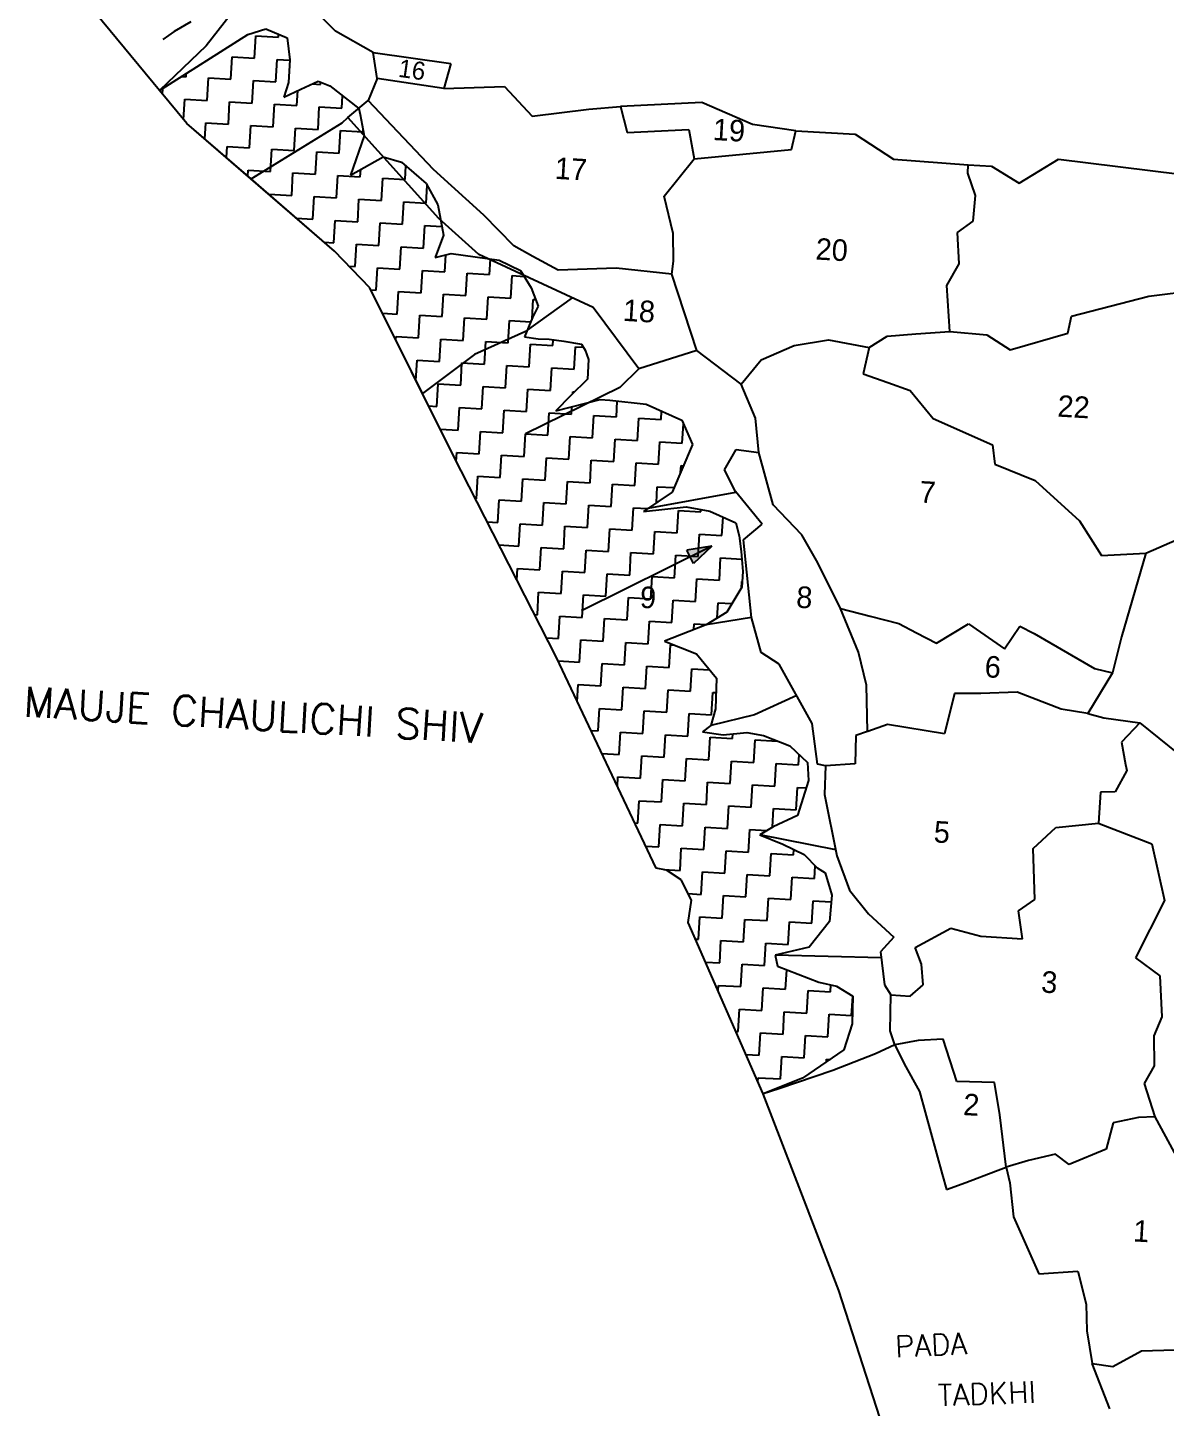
# Model space of a CAD drawing. Header units: metres. Extents: x 268242 to 270106, y 2134353 to 2135981.
# Drawn here: x 268423 to 268905, y 2134906 to 2135491 of the extents above; entities that cross this region are included whole.
import ezdxf

# ---------------------------------------------------------------- set-up
doc = ezdxf.new("R2010")
doc.units = ezdxf.units.M
for name, color, linetype in [('LINE_WATER', 4, 'Continuous'), ('OFF', 1, 'Continuous'), ('POLY_HATCH', 12, 'Continuous'), ('POLY_PARCEL', 6, 'Continuous'), ('TEXT_MAPIN', 7, 'Continuous'), ('TEXT_MAPOUT', 7, 'Continuous'), ('TEXT_PARCEL', 7, 'Continuous'), ('V_BOUND_LINE', 7, 'Continuous')]:
    doc.layers.add(name, color=color, linetype=linetype)
doc.styles.get("Standard").update_dxf_attribs({"font": 'simplex.shx'})
doc.styles.add('TEXT_MAP', font='')
doc.styles.get('TEXT_MAP').set_extended_font_data('Kruti Dev 050')

msp = doc.modelspace()

# ---------------------------------------------------------------- hatches: boundary and pattern name
h = msp.add_hatch(color=256)
h.paths.add_polyline_path([(268703.53, 2135267.08), (268704.92, 2135264.28), (268712.69, 2135271.63)])
h.paths.add_polyline_path([(268712.69, 2135271.63), (268702.14, 2135269.88), (268703.53, 2135267.08)])

# ---------------------------------------------------------------- linework, layer by layer
for points in [[(268712.69, 2135271.63), (268657.48, 2135244.24)], [(268712.69, 2135271.63), (268702.14, 2135269.88)], [(268704.92, 2135264.28), (268702.14, 2135269.88)], [(268712.69, 2135271.63), (268704.92, 2135264.28)]]:
    msp.add_lwpolyline(points)
at = {"layer": 'LINE_WATER'}
for p, q in [((268491.74, 2135493.95), (268484.72, 2135489.79)), ((268508.4, 2135496.66), (268498.22, 2135483.75)), ((268484.72, 2135489.79), (268479.95, 2135486.39)), ((268498.22, 2135483.75), (268478.55, 2135464.79)), ((268653.57, 2135376.88), (268633.49, 2135362.45)), ((268633.49, 2135362.45), (268612.11, 2135352.83)), ((268612.11, 2135352.83), (268590.01, 2135336.3)), ((268681.8, 2135346.75), (268673.77, 2135338.85)), ((268673.77, 2135338.85), (268633.66, 2135319.16)), ((268722.84, 2135294.37), (268685.55, 2135287.52)), ((268722.94, 2135294.39), (268722.84, 2135294.37)), ((268729.61, 2135241.32), (268710.35, 2135238.27)), ((268748.75, 2135208.29), (268730.85, 2135200.06)), ((268730.85, 2135200.06), (268712.28, 2135195.61)), ((268765.29, 2135142.87), (268733.07, 2135149.14)), ((268784.63, 2135097.01), (268739.56, 2135098.25))]:
    msp.add_line(p, q, dxfattribs=at)
at = {"layer": 'OFF'}
msp.add_line((268596.91, 2135410.56), (268558.41, 2135453.27), dxfattribs=at)
at = {"layer": 'POLY_HATCH'}
for p, q in [((268478.55, 2135464.79), (268515.93, 2135488.47)), ((268515.93, 2135488.47), (268523.63, 2135490.96)), ((268523.63, 2135490.96), (268523.63, 2135490.96)), ((268523.63, 2135490.96), (268532.63, 2135487.09)), ((268532.63, 2135487.09), (268532.63, 2135487.09)), ((268532.63, 2135487.09), (268533.77, 2135477.8)), ((268533.77, 2135477.8), (268533.21, 2135468.19)), ((268533.21, 2135468.19), (268531.18, 2135462.02)), ((268538.5, 2135465.37), (268545.83, 2135468.72)), ((268545.83, 2135468.72), (268550.75, 2135466.75)), ((268490.11, 2135450.83), (268478.55, 2135464.79)), ((268531.18, 2135462.02), (268538.5, 2135465.37)), ((268550.75, 2135466.75), (268562.99, 2135457.16)), ((268562.99, 2135457.16), (268563.61, 2135454.57)), ((268552.66, 2135396.68), (268490.11, 2135450.83)), ((268563.61, 2135454.57), (268565.29, 2135445.63)), ((268565.29, 2135445.63), (268559.46, 2135428.94)), ((268559.46, 2135428.94), (268573.41, 2135436.63)), ((268573.41, 2135436.63), (268581.18, 2135434.39)), ((268581.18, 2135434.39), (268591.56, 2135425.4)), ((268591.56, 2135425.4), (268596.49, 2135416.31)), ((268596.49, 2135416.31), (268598.89, 2135403.39)), ((268598.89, 2135403.39), (268595.4, 2135393.95)), ((268567.7, 2135381.17), (268552.66, 2135396.68)), ((268595.4, 2135393.95), (268602.22, 2135395.65)), ((268602.22, 2135395.65), (268622.61, 2135392.79)), ((268622.61, 2135392.79), (268631.59, 2135388.5)), ((268631.59, 2135388.5), (268636.19, 2135381.11)), ((268603.02, 2135310.11), (268567.7, 2135381.17)), ((268636.19, 2135381.11), (268639.1, 2135373.39)), ((268636.72, 2135368.5), (268633.31, 2135360.32)), ((268639.1, 2135373.39), (268636.72, 2135368.5)), ((268633.31, 2135360.32), (268639.14, 2135359.56)), ((268639.14, 2135359.56), (268643.74, 2135359.29)), ((268643.74, 2135359.29), (268649.99, 2135358.51)), ((268649.99, 2135358.51), (268657.46, 2135357.24)), ((268657.46, 2135357.24), (268658.99, 2135354.63)), ((268658.99, 2135354.63), (268660.45, 2135350.78)), ((268660.45, 2135350.78), (268659.96, 2135342.42)), ((268659.96, 2135342.42), (268652.83, 2135335.29)), ((268652.83, 2135335.29), (268646.59, 2135328.95)), ((268646.59, 2135328.95), (268665.33, 2135333.73)), ((268665.33, 2135333.73), (268669.51, 2135333.48)), ((268669.51, 2135333.48), (268684.93, 2135331.75)), ((268684.93, 2135331.75), (268700.07, 2135325)), ((268700.07, 2135325), (268704.5, 2135314.69)), ((268646.84, 2135224.4), (268603.02, 2135310.11)), ((268704.5, 2135314.69), (268695.98, 2135294.43)), ((268695.98, 2135294.43), (268683.77, 2135286.34)), ((268683.77, 2135286.34), (268701.92, 2135288.22)), ((268701.92, 2135288.22), (268711.88, 2135286.38)), ((268711.88, 2135286.38), (268722.93, 2135281.55)), ((268722.93, 2135281.55), (268724.28, 2135276.02)), ((268724.28, 2135276.02), (268725.15, 2135269.27)), ((268725.15, 2135269.27), (268725.92, 2135260.84)), ((268725.92, 2135260.84), (268725.53, 2135254.15)), ((268725.53, 2135254.15), (268719.05, 2135243.63)), ((268719.05, 2135243.63), (268710.35, 2135238.27)), ((268710.35, 2135238.27), (268692.74, 2135231.33)), ((268692.74, 2135231.33), (268706.27, 2135225.93)), ((268689.07, 2135135.08), (268646.84, 2135224.4)), ((268706.27, 2135225.93), (268714.69, 2135215.59)), ((268714.69, 2135215.59), (268714.36, 2135202.62)), ((268714.36, 2135202.62), (268712.28, 2135195.61)), ((268712.28, 2135195.61), (268708.76, 2135192.88)), ((268708.76, 2135192.88), (268717.49, 2135191.54)), ((268717.49, 2135191.54), (268727.63, 2135192.63)), ((268727.63, 2135192.63), (268734.69, 2135191.38)), ((268734.69, 2135191.38), (268745.76, 2135186.96)), ((268745.76, 2135186.96), (268753.31, 2135179.82)), ((268753.31, 2135179.82), (268753.71, 2135172.25)), ((268753.71, 2135172.25), (268749.08, 2135157.43)), ((268738.73, 2135152.58), (268733.07, 2135149.14)), ((268749.08, 2135157.43), (268738.73, 2135152.58)), ((268733.07, 2135149.14), (268742.91, 2135145.21)), ((268742.91, 2135145.21), (268751.9, 2135140.92)), ((268751.9, 2135140.92), (268757.43, 2135135.15)), ((268693.5, 2135134.24), (268689.07, 2135135.08)), ((268757.43, 2135135.15), (268760.88, 2135133.06)), ((268699.69, 2135130.08), (268693.5, 2135134.24)), ((268704.06, 2135121.56), (268699.69, 2135130.08)), ((268760.88, 2135133.06), (268763.69, 2135123.68)), ((268763.69, 2135123.68), (268762.62, 2135112.42)), ((268702.67, 2135112.04), (268704.06, 2135121.56)), ((268734.58, 2135039.33), (268702.67, 2135112.04)), ((268762.62, 2135112.42), (268754.02, 2135101.6)), ((268754.02, 2135101.6), (268739.56, 2135098.25)), ((268739.56, 2135098.25), (268740.55, 2135093.58)), ((268740.55, 2135093.58), (268758.19, 2135086.69)), ((268758.19, 2135086.69), (268765.64, 2135085)), ((268765.64, 2135085), (268772.53, 2135080.83)), ((268772.53, 2135080.83), (268772.27, 2135069.11)), ((268772.27, 2135069.11), (268768.69, 2135058)), ((268768.69, 2135058), (268751.21, 2135046.02)), ((268751.21, 2135046.02), (268734.58, 2135039.33))]:
    msp.add_line(p, q, dxfattribs=at)
at = {"layer": 'POLY_HATCH', "linetype": 'Continuous'}
for p, q in [((268518.85, 2135478.5), (268519.4, 2135488.01)), ((268519.4, 2135488.01), (268528.91, 2135487.46)), ((268528.91, 2135487.46), (268528.98, 2135488.66)), ((268508.79, 2135469.54), (268509.34, 2135479.05)), ((268509.34, 2135479.05), (268518.85, 2135478.5)), ((268527.81, 2135468.43), (268528.36, 2135477.95)), ((268528.36, 2135477.95), (268533.76, 2135477.63)), ((268487.96, 2135470.75), (268489.77, 2135470.64)), ((268489.77, 2135470.64), (268489.84, 2135471.94)), ((268498.73, 2135460.58), (268499.28, 2135470.09)), ((268499.28, 2135470.09), (268508.79, 2135469.54)), ((268517.75, 2135459.48), (268518.3, 2135468.99)), ((268518.3, 2135468.99), (268527.81, 2135468.43)), ((268546.83, 2135467.33), (268546.89, 2135468.29)), ((268479.8, 2135463.28), (268479.94, 2135465.66)), ((268536.77, 2135458.37), (268537.14, 2135464.74)), ((268543.26, 2135467.54), (268546.83, 2135467.33)), ((268555.79, 2135457.27), (268556.1, 2135462.56)), ((268488.72, 2135452.51), (268489.22, 2135461.13)), ((268489.22, 2135461.13), (268498.73, 2135460.58)), ((268507.69, 2135450.52), (268508.24, 2135460.03)), ((268508.24, 2135460.03), (268517.75, 2135459.48)), ((268526.71, 2135449.41), (268527.26, 2135458.92)), ((268527.26, 2135458.92), (268536.77, 2135458.37)), ((268545.73, 2135448.31), (268546.28, 2135457.82)), ((268546.28, 2135457.82), (268555.79, 2135457.27)), ((268497.78, 2135444.19), (268498.18, 2135451.07)), ((268498.18, 2135451.07), (268507.69, 2135450.52)), ((268516.64, 2135440.46), (268517.2, 2135449.97)), ((268517.2, 2135449.97), (268526.71, 2135449.41)), ((268535.66, 2135439.35), (268536.22, 2135448.86)), ((268536.22, 2135448.86), (268545.73, 2135448.31)), ((268554.69, 2135438.25), (268555.24, 2135447.76)), ((268555.24, 2135447.76), (268564.75, 2135447.21)), ((268564.75, 2135447.21), (268564.81, 2135448.21)), ((268506.86, 2135436.32), (268507.13, 2135441.01)), ((268507.13, 2135441.01), (268516.64, 2135440.46)), ((268525.6, 2135430.39), (268526.15, 2135439.9)), ((268526.15, 2135439.9), (268535.66, 2135439.35)), ((268544.62, 2135429.29), (268545.18, 2135438.8)), ((268545.18, 2135438.8), (268554.69, 2135438.25)), ((268582.66, 2135427.08), (268583, 2135432.81)), ((268515.95, 2135428.46), (268516.09, 2135430.95)), ((268516.09, 2135430.95), (268525.6, 2135430.39)), ((268534.56, 2135420.33), (268535.11, 2135429.84)), ((268535.11, 2135429.84), (268544.62, 2135429.29)), ((268553.58, 2135419.23), (268554.13, 2135428.74)), ((268554.13, 2135428.74), (268563.64, 2135428.19)), ((268563.64, 2135428.19), (268563.83, 2135431.35)), ((268572.6, 2135418.12), (268573.15, 2135427.63)), ((268573.15, 2135427.63), (268582.66, 2135427.08)), ((268591.62, 2135417.02), (268592.06, 2135424.49)), ((268525.03, 2135420.6), (268525.05, 2135420.88)), ((268525.05, 2135420.88), (268534.56, 2135420.33)), ((268543.52, 2135410.27), (268544.07, 2135419.78)), ((268544.07, 2135419.78), (268553.58, 2135419.23)), ((268562.54, 2135409.17), (268563.09, 2135418.68)), ((268563.09, 2135418.68), (268572.6, 2135418.12)), ((268581.56, 2135408.06), (268582.11, 2135417.57)), ((268582.11, 2135417.57), (268591.62, 2135417.02)), ((268536.49, 2135410.68), (268543.52, 2135410.27)), ((268552.48, 2135400.21), (268553.03, 2135409.72)), ((268553.03, 2135409.72), (268562.54, 2135409.17)), ((268571.5, 2135399.1), (268572.05, 2135408.61)), ((268572.05, 2135408.61), (268581.56, 2135408.06)), ((268590.52, 2135398), (268591.07, 2135407.51)), ((268591.07, 2135407.51), (268598.2, 2135407.1)), ((268548.31, 2135400.45), (268552.48, 2135400.21)), ((268561.44, 2135390.14), (268561.99, 2135399.65)), ((268561.99, 2135399.65), (268571.5, 2135399.1)), ((268580.46, 2135389.04), (268581.01, 2135398.55)), ((268581.01, 2135398.55), (268590.52, 2135398)), ((268599.48, 2135387.94), (268599.89, 2135395.07)), ((268618.5, 2135386.83), (268618.87, 2135393.32)), ((268558.86, 2135390.29), (268561.44, 2135390.14)), ((268570.39, 2135380.08), (268570.95, 2135389.59)), ((268570.95, 2135389.59), (268580.46, 2135389.04)), ((268589.42, 2135378.98), (268589.97, 2135388.49)), ((268589.97, 2135388.49), (268599.48, 2135387.94)), ((268608.44, 2135377.87), (268608.99, 2135387.38)), ((268608.99, 2135387.38), (268618.5, 2135386.83)), ((268627.46, 2135376.77), (268628.01, 2135386.28)), ((268628.01, 2135386.28), (268633.16, 2135385.98)), ((268568.18, 2135380.21), (268570.39, 2135380.08)), ((268579.35, 2135370.02), (268579.91, 2135379.53)), ((268579.91, 2135379.53), (268589.42, 2135378.98)), ((268598.37, 2135368.92), (268598.93, 2135378.43)), ((268598.93, 2135378.43), (268608.44, 2135377.87)), ((268617.39, 2135367.81), (268617.95, 2135377.32)), ((268617.95, 2135377.32), (268627.46, 2135376.77)), ((268636.49, 2135367.94), (268636.97, 2135376.22)), ((268636.97, 2135376.22), (268638.06, 2135376.16)), ((268573.06, 2135370.38), (268579.35, 2135370.02)), ((268588.31, 2135359.96), (268588.86, 2135369.47)), ((268588.86, 2135369.47), (268598.37, 2135368.92)), ((268607.33, 2135358.85), (268607.88, 2135368.36)), ((268607.88, 2135368.36), (268617.39, 2135367.81)), ((268626.35, 2135357.75), (268626.91, 2135367.26)), ((268626.91, 2135367.26), (268635.98, 2135366.73)), ((268578.71, 2135359.01), (268578.8, 2135360.51)), ((268578.8, 2135360.51), (268588.31, 2135359.96)), ((268597.27, 2135349.9), (268597.82, 2135359.41)), ((268597.82, 2135359.41), (268607.33, 2135358.85)), ((268616.29, 2135348.79), (268616.84, 2135358.3)), ((268616.84, 2135358.3), (268626.35, 2135357.75)), ((268635.31, 2135347.69), (268635.86, 2135357.2)), ((268635.86, 2135357.2), (268645.37, 2135356.65)), ((268645.37, 2135356.65), (268645.51, 2135359.07)), ((268654.33, 2135346.58), (268654.88, 2135356.09)), ((268654.88, 2135356.09), (268658.25, 2135355.9)), ((268587.26, 2135341.83), (268587.76, 2135350.45)), ((268587.76, 2135350.45), (268597.27, 2135349.9)), ((268606.23, 2135339.83), (268606.78, 2135349.34)), ((268606.78, 2135349.34), (268616.29, 2135348.79)), ((268625.25, 2135338.73), (268625.8, 2135348.24)), ((268625.8, 2135348.24), (268635.31, 2135347.69)), ((268644.27, 2135337.63), (268644.82, 2135347.14)), ((268644.82, 2135347.14), (268654.33, 2135346.58)), ((268596.17, 2135330.87), (268596.72, 2135340.38)), ((268596.72, 2135340.38), (268606.23, 2135339.83)), ((268615.19, 2135329.77), (268615.74, 2135339.28)), ((268615.74, 2135339.28), (268625.25, 2135338.73)), ((268634.21, 2135328.67), (268634.76, 2135338.18)), ((268634.76, 2135338.18), (268644.27, 2135337.63)), ((268653.73, 2135336.19), (268653.78, 2135337.07)), ((268653.78, 2135337.07), (268654.57, 2135337.03)), ((268592.6, 2135331.08), (268596.17, 2135330.87)), ((268605.12, 2135320.81), (268605.68, 2135330.32)), ((268605.68, 2135330.32), (268615.19, 2135329.77)), ((268624.15, 2135319.71), (268624.7, 2135329.22)), ((268624.7, 2135329.22), (268634.21, 2135328.67)), ((268643.17, 2135318.6), (268643.72, 2135328.11)), ((268643.72, 2135328.11), (268653.23, 2135327.56)), ((268653.23, 2135327.56), (268653.41, 2135330.69)), ((268672.25, 2135326.46), (268672.64, 2135333.13)), ((268691.27, 2135325.36), (268691.47, 2135328.84)), ((268662.19, 2135317.5), (268662.74, 2135327.01)), ((268662.74, 2135327.01), (268672.25, 2135326.46)), ((268681.21, 2135316.4), (268681.76, 2135325.91)), ((268681.76, 2135325.91), (268691.27, 2135325.36)), ((268700.23, 2135315.29), (268700.71, 2135323.52)), ((268597.48, 2135321.26), (268605.12, 2135320.81)), ((268614.08, 2135310.75), (268614.64, 2135320.26)), ((268614.64, 2135320.26), (268624.15, 2135319.71)), ((268633.1, 2135309.65), (268633.66, 2135319.16)), ((268633.66, 2135319.16), (268643.17, 2135318.6)), ((268652.12, 2135308.54), (268652.68, 2135318.05)), ((268652.68, 2135318.05), (268662.19, 2135317.5)), ((268671.15, 2135307.44), (268671.7, 2135316.95)), ((268671.7, 2135316.95), (268681.21, 2135316.4)), ((268690.17, 2135306.33), (268690.72, 2135315.84)), ((268690.72, 2135315.84), (268700.23, 2135315.29)), ((268604.35, 2135307.51), (268604.57, 2135311.3)), ((268604.57, 2135311.3), (268614.08, 2135310.75)), ((268623.04, 2135300.69), (268623.59, 2135310.2)), ((268623.59, 2135310.2), (268633.1, 2135309.65)), ((268642.06, 2135299.58), (268642.61, 2135309.09)), ((268642.61, 2135309.09), (268652.12, 2135308.54)), ((268661.08, 2135298.48), (268661.64, 2135307.99)), ((268661.64, 2135307.99), (268671.15, 2135307.44)), ((268680.1, 2135297.38), (268680.66, 2135306.89)), ((268680.66, 2135306.89), (268690.17, 2135306.33)), ((268699.5, 2135302.8), (268699.68, 2135305.78)), ((268699.68, 2135305.78), (268700.73, 2135305.72)), ((268612.98, 2135291.73), (268613.53, 2135301.24)), ((268613.53, 2135301.24), (268623.04, 2135300.69)), ((268632, 2135290.63), (268632.55, 2135300.14)), ((268632.55, 2135300.14), (268642.06, 2135299.58)), ((268651.02, 2135289.52), (268651.57, 2135299.03)), ((268651.57, 2135299.03), (268661.08, 2135298.48)), ((268670.04, 2135288.42), (268670.59, 2135297.93)), ((268670.59, 2135297.93), (268680.1, 2135297.38)), ((268689.22, 2135289.95), (268689.61, 2135296.82)), ((268689.61, 2135296.82), (268696.81, 2135296.41)), ((268612.4, 2135291.76), (268612.98, 2135291.73)), ((268621.94, 2135281.67), (268622.49, 2135291.18)), ((268622.49, 2135291.18), (268632, 2135290.63)), ((268640.96, 2135280.56), (268641.51, 2135290.07)), ((268641.51, 2135290.07), (268651.02, 2135289.52)), ((268659.98, 2135279.46), (268660.53, 2135288.97)), ((268660.53, 2135288.97), (268670.04, 2135288.42)), ((268679, 2135278.36), (268679.55, 2135287.87)), ((268679.55, 2135287.87), (268685.55, 2135287.52)), ((268698.02, 2135277.25), (268698.57, 2135286.76)), ((268698.57, 2135286.76), (268708.08, 2135286.21)), ((268708.08, 2135286.21), (268708.13, 2135287.07)), ((268617.43, 2135281.93), (268621.94, 2135281.67)), ((268630.9, 2135271.6), (268631.45, 2135281.11)), ((268631.45, 2135281.11), (268640.96, 2135280.56)), ((268717.04, 2135276.15), (268717.49, 2135283.93)), ((268649.92, 2135270.5), (268650.47, 2135280.01)), ((268650.47, 2135280.01), (268659.98, 2135279.46)), ((268668.94, 2135269.4), (268669.49, 2135278.91)), ((268669.49, 2135278.91), (268679, 2135278.36)), ((268687.96, 2135268.29), (268688.51, 2135277.8)), ((268688.51, 2135277.8), (268698.02, 2135277.25)), ((268706.98, 2135267.19), (268707.53, 2135276.7)), ((268707.53, 2135276.7), (268717.04, 2135276.15)), ((268622.46, 2135272.09), (268630.9, 2135271.6)), ((268639.85, 2135261.54), (268640.41, 2135271.05)), ((268640.41, 2135271.05), (268649.92, 2135270.5)), ((268658.88, 2135260.44), (268659.43, 2135269.95)), ((268659.43, 2135269.95), (268668.94, 2135269.4)), ((268677.9, 2135259.33), (268678.45, 2135268.84)), ((268678.45, 2135268.84), (268687.96, 2135268.29)), ((268696.92, 2135258.23), (268697.47, 2135267.74)), ((268697.47, 2135267.74), (268706.98, 2135267.19)), ((268715.94, 2135257.13), (268716.49, 2135266.64)), ((268716.49, 2135266.64), (268725.44, 2135266.12)), ((268630.06, 2135257.22), (268630.34, 2135262.09)), ((268630.34, 2135262.09), (268639.85, 2135261.54)), ((268648.81, 2135251.48), (268649.37, 2135260.99)), ((268649.37, 2135260.99), (268658.88, 2135260.44)), ((268667.83, 2135250.38), (268668.39, 2135259.89)), ((268668.39, 2135259.89), (268677.9, 2135259.33)), ((268686.85, 2135249.27), (268687.41, 2135258.78)), ((268687.41, 2135258.78), (268696.92, 2135258.23)), ((268705.88, 2135248.17), (268706.43, 2135257.68)), ((268706.43, 2135257.68), (268715.94, 2135257.13)), ((268638.75, 2135242.52), (268639.3, 2135252.03)), ((268639.3, 2135252.03), (268648.81, 2135251.48)), ((268725.28, 2135253.75), (268725.45, 2135256.57)), ((268725.45, 2135256.57), (268725.67, 2135256.56)), ((268657.77, 2135241.42), (268658.32, 2135250.93)), ((268658.32, 2135250.93), (268667.83, 2135250.38)), ((268676.79, 2135240.31), (268677.34, 2135249.82)), ((268677.34, 2135249.82), (268686.85, 2135249.27)), ((268695.81, 2135239.21), (268696.37, 2135248.72)), ((268696.37, 2135248.72), (268705.88, 2135248.17)), ((268715.01, 2135241.14), (268715.39, 2135247.62)), ((268715.39, 2135247.62), (268721.29, 2135247.27)), ((268637.54, 2135242.59), (268638.75, 2135242.52)), ((268647.71, 2135232.46), (268648.26, 2135241.97)), ((268648.26, 2135241.97), (268657.77, 2135241.42)), ((268666.73, 2135231.36), (268667.28, 2135240.87)), ((268667.28, 2135240.87), (268676.79, 2135240.31)), ((268685.75, 2135230.25), (268686.3, 2135239.76)), ((268686.3, 2135239.76), (268695.81, 2135239.21)), ((268705.18, 2135236.23), (268705.32, 2135238.66)), ((268705.32, 2135238.66), (268710.49, 2135238.36)), ((268642.57, 2135232.76), (268647.71, 2135232.46)), ((268656.67, 2135222.4), (268657.22, 2135231.91)), ((268657.22, 2135231.91), (268666.73, 2135231.36)), ((268675.69, 2135221.29), (268676.24, 2135230.8)), ((268676.24, 2135230.8), (268685.75, 2135230.25)), ((268694.71, 2135220.19), (268695.26, 2135229.7)), ((268695.26, 2135229.7), (268697.09, 2135229.59)), ((268647.54, 2135222.93), (268656.67, 2135222.4)), ((268665.63, 2135212.33), (268666.18, 2135221.84)), ((268666.18, 2135221.84), (268675.69, 2135221.29)), ((268684.65, 2135211.23), (268685.2, 2135220.74)), ((268685.2, 2135220.74), (268694.71, 2135220.19)), ((268703.67, 2135210.13), (268704.22, 2135219.64)), ((268704.22, 2135219.64), (268711.76, 2135219.2)), ((268655.7, 2135205.66), (268656.12, 2135212.89)), ((268656.12, 2135212.89), (268665.63, 2135212.33)), ((268674.58, 2135202.27), (268675.14, 2135211.78)), ((268675.14, 2135211.78), (268684.65, 2135211.23)), ((268693.61, 2135201.17), (268694.16, 2135210.68)), ((268694.16, 2135210.68), (268703.67, 2135210.13)), ((268712.63, 2135200.06), (268713.18, 2135209.57)), ((268713.18, 2135209.57), (268714.54, 2135209.5)), ((268664.52, 2135193.31), (268665.07, 2135202.82)), ((268665.07, 2135202.82), (268674.58, 2135202.27)), ((268683.54, 2135192.21), (268684.1, 2135201.72)), ((268684.1, 2135201.72), (268693.61, 2135201.17)), ((268702.56, 2135191.11), (268703.12, 2135200.62)), ((268703.12, 2135200.62), (268712.63, 2135200.06)), ((268661.45, 2135193.49), (268664.52, 2135193.31)), ((268673.48, 2135183.25), (268674.03, 2135192.76)), ((268674.03, 2135192.76), (268683.54, 2135192.21)), ((268692.5, 2135182.15), (268693.05, 2135191.66)), ((268693.05, 2135191.66), (268702.56, 2135191.11)), ((268711.52, 2135181.04), (268712.07, 2135190.55)), ((268712.07, 2135190.55), (268721.58, 2135190)), ((268721.58, 2135190), (268721.7, 2135191.99)), ((268730.54, 2135179.94), (268731.1, 2135189.45)), ((268731.1, 2135189.45), (268740.61, 2135188.9)), ((268740.61, 2135188.9), (268740.61, 2135189.02)), ((268666.09, 2135183.68), (268673.48, 2135183.25)), ((268682.44, 2135173.19), (268682.99, 2135182.7)), ((268682.99, 2135182.7), (268692.5, 2135182.15)), ((268701.46, 2135172.09), (268702.01, 2135181.6)), ((268702.01, 2135181.6), (268711.52, 2135181.04)), ((268749.56, 2135178.84), (268749.81, 2135183.13)), ((268720.48, 2135170.98), (268721.03, 2135180.49)), ((268721.03, 2135180.49), (268730.54, 2135179.94)), ((268739.5, 2135169.88), (268740.05, 2135179.39)), ((268740.05, 2135179.39), (268749.56, 2135178.84)), ((268672.7, 2135169.71), (268672.93, 2135173.74)), ((268672.93, 2135173.74), (268682.44, 2135173.19)), ((268691.4, 2135163.13), (268691.95, 2135172.64)), ((268691.95, 2135172.64), (268701.46, 2135172.09)), ((268710.42, 2135162.02), (268710.97, 2135171.53)), ((268710.97, 2135171.53), (268720.48, 2135170.98)), ((268729.44, 2135160.92), (268729.99, 2135170.43)), ((268729.99, 2135170.43), (268739.5, 2135169.88)), ((268681.34, 2135154.17), (268681.89, 2135163.68)), ((268681.89, 2135163.68), (268691.4, 2135163.13)), ((268748.46, 2135159.82), (268749.01, 2135169.33)), ((268749.01, 2135169.33), (268752.73, 2135169.11)), ((268700.36, 2135153.06), (268700.91, 2135162.57)), ((268700.91, 2135162.57), (268710.42, 2135162.02)), ((268719.38, 2135151.96), (268719.93, 2135161.47)), ((268719.93, 2135161.47), (268729.44, 2135160.92)), ((268738.49, 2135152.44), (268738.95, 2135160.37)), ((268738.95, 2135160.37), (268748.46, 2135159.82)), ((268680.01, 2135154.25), (268681.34, 2135154.17)), ((268690.29, 2135144.11), (268690.85, 2135153.62)), ((268690.85, 2135153.62), (268700.36, 2135153.06)), ((268709.31, 2135143), (268709.87, 2135152.51)), ((268709.87, 2135152.51), (268719.38, 2135151.96)), ((268728.34, 2135141.9), (268728.89, 2135151.41)), ((268728.89, 2135151.41), (268736.11, 2135150.99)), ((268684.65, 2135144.43), (268690.29, 2135144.11)), ((268699.25, 2135134.04), (268699.8, 2135143.55)), ((268699.8, 2135143.55), (268709.31, 2135143)), ((268718.27, 2135132.94), (268718.83, 2135142.45)), ((268718.83, 2135142.45), (268728.34, 2135141.9)), ((268737.29, 2135131.84), (268737.85, 2135141.35)), ((268737.85, 2135141.35), (268747.36, 2135140.79)), ((268747.36, 2135140.79), (268747.49, 2135143.03)), ((268692.42, 2135134.44), (268699.25, 2135134.04)), ((268756.31, 2135130.73), (268756.62, 2135136)), ((268708.21, 2135123.98), (268708.76, 2135133.49)), ((268708.76, 2135133.49), (268718.27, 2135132.94)), ((268727.23, 2135122.88), (268727.78, 2135132.39)), ((268727.78, 2135132.39), (268737.29, 2135131.84)), ((268746.25, 2135121.77), (268746.8, 2135131.28)), ((268746.8, 2135131.28), (268756.31, 2135130.73)), ((268702.65, 2135124.3), (268708.21, 2135123.98)), ((268717.17, 2135113.92), (268717.72, 2135123.43)), ((268717.72, 2135123.43), (268727.23, 2135122.88)), ((268736.19, 2135112.82), (268736.74, 2135122.33)), ((268736.74, 2135122.33), (268746.25, 2135121.77)), ((268755.21, 2135111.71), (268755.76, 2135121.22)), ((268755.76, 2135121.22), (268763.42, 2135120.78)), ((268707.11, 2135104.96), (268707.66, 2135114.47)), ((268707.66, 2135114.47), (268717.17, 2135113.92)), ((268726.13, 2135103.86), (268726.68, 2135113.37)), ((268726.68, 2135113.37), (268736.19, 2135112.82)), ((268745.15, 2135102.75), (268745.7, 2135112.26)), ((268745.7, 2135112.26), (268755.21, 2135111.71)), ((268705.74, 2135105.04), (268707.11, 2135104.96)), ((268716.07, 2135094.9), (268716.62, 2135104.41)), ((268716.62, 2135104.41), (268726.13, 2135103.86)), ((268735.09, 2135093.79), (268735.64, 2135103.3)), ((268735.64, 2135103.3), (268745.15, 2135102.75)), ((268710.04, 2135095.25), (268716.07, 2135094.9)), ((268725.02, 2135084.84), (268725.58, 2135094.35)), ((268725.58, 2135094.35), (268735.09, 2135093.79)), ((268744.04, 2135083.73), (268744.53, 2135092.03)), ((268715.38, 2135083.08), (268715.51, 2135085.39)), ((268715.51, 2135085.39), (268725.02, 2135084.84)), ((268733.98, 2135074.77), (268734.53, 2135084.28)), ((268734.53, 2135084.28), (268744.04, 2135083.73)), ((268753, 2135073.67), (268753.56, 2135083.18)), ((268753.56, 2135083.18), (268763.07, 2135082.63)), ((268763.07, 2135082.63), (268763.23, 2135085.55)), ((268772.02, 2135072.57), (268772.5, 2135080.85)), ((268723.92, 2135065.82), (268724.47, 2135075.33)), ((268724.47, 2135075.33), (268733.98, 2135074.77)), ((268742.94, 2135064.71), (268743.49, 2135074.22)), ((268743.49, 2135074.22), (268753, 2135073.67)), ((268761.96, 2135063.61), (268762.51, 2135073.12)), ((268762.51, 2135073.12), (268772.02, 2135072.57)), ((268722.93, 2135065.87), (268723.92, 2135065.82)), ((268732.88, 2135055.75), (268733.43, 2135065.26)), ((268733.43, 2135065.26), (268742.94, 2135064.71)), ((268751.9, 2135054.65), (268752.45, 2135064.16)), ((268752.45, 2135064.16), (268761.96, 2135063.61)), ((268727.23, 2135056.08), (268732.88, 2135055.75)), ((268741.84, 2135045.69), (268742.39, 2135055.2)), ((268742.39, 2135055.2), (268751.9, 2135054.65)), ((268761.34, 2135052.96), (268761.41, 2135054.1)), ((268761.41, 2135054.1), (268762.88, 2135054.01)), ((268732.24, 2135044.68), (268732.33, 2135046.24)), ((268732.33, 2135046.24), (268741.84, 2135045.69))]:
    msp.add_line(p, q, dxfattribs=at)
at = {"layer": 'POLY_PARCEL'}
for p, q in [((268553.09, 2135489.88), (268540.33, 2135502.61)), ((268569.18, 2135480.88), (268553.09, 2135489.88)), ((268570.74, 2135469.93), (268569.18, 2135480.88)), ((268569.18, 2135480.88), (268602.11, 2135476.24)), ((268602.11, 2135476.24), (268599.08, 2135465.58)), ((268570.74, 2135469.93), (268567.04, 2135460.61)), ((268599.08, 2135465.58), (268570.74, 2135469.93)), ((268599.08, 2135465.58), (268624.85, 2135466.49)), ((268624.85, 2135466.49), (268636.52, 2135453.96)), ((268558.41, 2135453.27), (268567.04, 2135460.61)), ((268594.68, 2135431.31), (268567.04, 2135460.61)), ((268636.52, 2135453.96), (268660.64, 2135456.93)), ((268660.64, 2135456.93), (268674.03, 2135458.07)), ((268708.45, 2135459.63), (268674.03, 2135458.07)), ((268674.03, 2135458.07), (268676.77, 2135447.02)), ((268730.01, 2135450.35), (268708.45, 2135459.63)), ((268517.31, 2135427.28), (268555.92, 2135451.14)), ((268555.92, 2135451.14), (268558.41, 2135453.27)), ((268748.34, 2135447.68), (268730.01, 2135450.35)), ((268676.77, 2135447.02), (268702.97, 2135448.31)), ((268702.97, 2135448.31), (268705.22, 2135435.76)), ((268746.6, 2135439.77), (268748.34, 2135447.68)), ((268748.34, 2135447.68), (268773.58, 2135446.22)), ((268773.58, 2135446.22), (268789.84, 2135435.64)), ((268705.22, 2135435.76), (268746.6, 2135439.77)), ((268692.48, 2135420.01), (268705.22, 2135435.76)), ((268789.84, 2135435.64), (268821.49, 2135433.32)), ((268821.29, 2135429.79), (268821.49, 2135433.32)), ((268821.49, 2135433.32), (268831.42, 2135432.75)), ((268831.42, 2135432.75), (268843.03, 2135425.54)), ((268843.03, 2135425.54), (268859.83, 2135435.71)), ((268859.83, 2135435.71), (268911.3, 2135429.29)), ((268616, 2135411.88), (268594.68, 2135431.31)), ((268824.52, 2135420.25), (268821.29, 2135429.79)), ((268696.38, 2135404.12), (268692.48, 2135420.01)), ((268823.65, 2135409.42), (268824.52, 2135420.25)), ((268613.9, 2135395.32), (268596.91, 2135410.56)), ((268628.81, 2135398.99), (268616, 2135411.88)), ((268816.96, 2135404.59), (268823.65, 2135409.42)), ((268696.51, 2135392.47), (268696.38, 2135404.12)), ((268817.62, 2135391.31), (268816.96, 2135404.59)), ((268636.77, 2135394.42), (268628.81, 2135398.99)), ((268662.41, 2135372.77), (268613.9, 2135395.32)), ((268647.58, 2135388.56), (268636.77, 2135394.42)), ((268695.79, 2135386.89), (268696.51, 2135392.47)), ((268672.22, 2135389.47), (268647.58, 2135388.56)), ((268695.79, 2135386.89), (268672.22, 2135389.47)), ((268706.33, 2135354.51), (268695.79, 2135386.89)), ((268812.36, 2135382.18), (268817.62, 2135391.31)), ((268813.68, 2135362.63), (268812.36, 2135382.18)), ((268898.11, 2135377.57), (268918.71, 2135380.21)), ((268865.23, 2135369.09), (268898.11, 2135377.57)), ((268681.8, 2135346.75), (268662.41, 2135372.77)), ((268863.76, 2135361.97), (268865.23, 2135369.09)), ((268799.29, 2135361.55), (268813.68, 2135362.63)), ((268813.68, 2135362.63), (268829.43, 2135361.13)), ((268733.64, 2135350.58), (268747.68, 2135356.68)), ((268747.68, 2135356.68), (268762.16, 2135359.04)), ((268762.16, 2135359.04), (268779.53, 2135355.84)), ((268779.53, 2135355.84), (268787.06, 2135360.63)), ((268787.06, 2135360.63), (268799.29, 2135361.55)), ((268829.43, 2135361.13), (268839.34, 2135354.88)), ((268839.34, 2135354.88), (268863.76, 2135361.97)), ((268706.33, 2135354.51), (268681.8, 2135346.75)), ((268725.23, 2135340.22), (268706.33, 2135354.51)), ((268779.53, 2135355.84), (268776.98, 2135344.66)), ((268725.23, 2135340.22), (268733.64, 2135350.58)), ((268731.3, 2135325.85), (268725.23, 2135340.22)), ((268776.98, 2135344.66), (268787.41, 2135340.99)), ((268787.41, 2135340.99), (268796.9, 2135337.6)), ((268796.9, 2135337.6), (268806.61, 2135325.7)), ((268732.73, 2135311.35), (268731.3, 2135325.85)), ((268806.61, 2135325.7), (268831.73, 2135314.56)), ((268718.18, 2135303.97), (268723.11, 2135312.54)), ((268723.11, 2135312.54), (268732.73, 2135311.35)), ((268738.7, 2135289.08), (268732.73, 2135311.35)), ((268831.73, 2135314.56), (268832.73, 2135306.32)), ((268832.73, 2135306.32), (268849.81, 2135299.38)), ((268722.77, 2135294.74), (268718.18, 2135303.97)), ((268849.81, 2135299.38), (268868.64, 2135282.33)), ((268734.13, 2135280.9), (268722.77, 2135294.74)), ((268750.96, 2135276.4), (268738.7, 2135289.08)), ((268726.21, 2135274.28), (268734.13, 2135280.9)), ((268868.64, 2135282.33), (268878.06, 2135267.59)), ((268757.69, 2135264.54), (268750.96, 2135276.4)), ((268729.61, 2135241.32), (268726.21, 2135274.28)), ((268896.8, 2135268.63), (268910.14, 2135274.47)), ((268767.34, 2135245.19), (268757.69, 2135264.54)), ((268878.06, 2135267.59), (268896.8, 2135268.63)), ((268896.8, 2135268.63), (268886.43, 2135233.2)), ((268733.63, 2135226.47), (268729.61, 2135241.32)), ((268767.34, 2135245.19), (268779.85, 2135241.97)), ((268774.96, 2135226.62), (268767.34, 2135245.19)), ((268779.85, 2135241.97), (268791.99, 2135238.85)), ((268791.99, 2135238.85), (268799.52, 2135234.9)), ((268799.52, 2135234.9), (268808.08, 2135230.41)), ((268808.08, 2135230.41), (268821.64, 2135238.66)), ((268821.64, 2135238.66), (268836.89, 2135228)), ((268836.89, 2135228), (268843.44, 2135237.65)), ((268843.44, 2135237.65), (268849.46, 2135234.57)), ((268849.46, 2135234.57), (268875.04, 2135219.67)), ((268886.43, 2135233.2), (268882.62, 2135217.84)), ((268741.32, 2135221.6), (268733.63, 2135226.47)), ((268733.63, 2135226.47), (268733.63, 2135226.47)), ((268733.63, 2135226.47), (268733.63, 2135226.47)), ((268778.36, 2135212.6), (268774.96, 2135226.62)), ((268755.37, 2135196.43), (268741.32, 2135221.6)), ((268882.62, 2135217.84), (268872.26, 2135200.65)), ((268875.04, 2135219.67), (268882.62, 2135217.84)), ((268778.75, 2135193.06), (268778.36, 2135212.6)), ((268815.71, 2135209.16), (268811.48, 2135191.99)), ((268815.73, 2135209.16), (268815.71, 2135209.16)), ((268826.89, 2135209.09), (268815.73, 2135209.16)), ((268842.24, 2135209.68), (268826.89, 2135209.09)), ((268860.94, 2135202.52), (268842.24, 2135209.68)), ((268872.26, 2135200.65), (268860.94, 2135202.52)), ((268872.26, 2135200.65), (268878.97, 2135198.78)), ((268878.97, 2135198.78), (268894.21, 2135196.67)), ((268757.61, 2135179.11), (268755.37, 2135196.43)), ((268778.75, 2135193.01), (268773.81, 2135191.31)), ((268778.91, 2135193.07), (268778.75, 2135193.01)), ((268778.75, 2135193.01), (268778.75, 2135193.06)), ((268787.24, 2135195.93), (268778.91, 2135193.07)), ((268811.48, 2135191.99), (268787.24, 2135195.93)), ((268894.21, 2135196.67), (268886.45, 2135188.53)), ((268894.21, 2135196.67), (268910.36, 2135183.76)), ((268773.81, 2135191.31), (268773.6, 2135179.3)), ((268886.45, 2135188.53), (268888.24, 2135178.96)), ((268760.96, 2135178.46), (268757.61, 2135179.11)), ((268760.97, 2135178.46), (268760.56, 2135166.33)), ((268760.97, 2135178.46), (268760.96, 2135178.46)), ((268773.6, 2135179.3), (268760.97, 2135178.46)), ((268888.71, 2135176.47), (268883.82, 2135167.39)), ((268888.24, 2135178.96), (268888.71, 2135176.47)), ((268760.56, 2135166.33), (268765.8, 2135140.33)), ((268877.53, 2135167.25), (268876.72, 2135154.1)), ((268883.82, 2135167.39), (268877.53, 2135167.25)), ((268848.97, 2135143.36), (268858.69, 2135152.38)), ((268858.69, 2135152.38), (268876.72, 2135154.1)), ((268876.72, 2135154.1), (268876.72, 2135154.1)), ((268876.72, 2135154.1), (268877.03, 2135153.98)), ((268877.03, 2135153.98), (268899.31, 2135145.42)), ((268765.8, 2135140.33), (268771.15, 2135125.79)), ((268849.79, 2135121.73), (268848.97, 2135143.36)), ((268899.31, 2135145.42), (268904.67, 2135121.37)), ((268771.15, 2135125.79), (268779.26, 2135115.71)), ((268842.76, 2135116.92), (268849.79, 2135121.73)), ((268844.53, 2135105.15), (268842.76, 2135116.92)), ((268904.67, 2135121.37), (268892.49, 2135097.09)), ((268779.26, 2135115.71), (268789.92, 2135105.87)), ((268789.92, 2135105.87), (268784.32, 2135099.58)), ((268799.04, 2135101.41), (268814.06, 2135109.68)), ((268814.06, 2135109.68), (268826.81, 2135106.18)), ((268826.81, 2135106.18), (268844.53, 2135105.15)), ((268784.32, 2135099.58), (268785.98, 2135085.65)), ((268801.69, 2135094.37), (268799.04, 2135101.41)), ((268802.37, 2135085.65), (268801.69, 2135094.37)), ((268892.49, 2135097.09), (268902.82, 2135089.43)), ((268902.82, 2135089.43), (268903.56, 2135072.03)), ((268785.98, 2135085.65), (268788.65, 2135081.34)), ((268796.87, 2135080.75), (268802.37, 2135085.65)), ((268788.38, 2135066.07), (268788.65, 2135081.34)), ((268788.65, 2135081.34), (268796.87, 2135080.75)), ((268788.65, 2135081.34), (268788.65, 2135081.34)), ((268903.56, 2135072.03), (268900.18, 2135063.96)), ((268790.4, 2135060.11), (268788.38, 2135066.07)), ((268790.4, 2135060.11), (268782.1, 2135056.31)), ((268800.21, 2135062.03), (268790.4, 2135060.11)), ((268790.4, 2135060.11), (268794.29, 2135052.18)), ((268810.89, 2135062.53), (268800.21, 2135062.03)), ((268816.63, 2135044.6), (268810.89, 2135062.53)), ((268900.18, 2135063.96), (268900.4, 2135051.26)), ((268782.1, 2135056.31), (268764.01, 2135049.34)), ((268764.01, 2135049.34), (268741.22, 2135041.59)), ((268794.29, 2135052.18), (268800.82, 2135040.36)), ((268900.4, 2135051.26), (268896.13, 2135043.85)), ((268741.22, 2135041.59), (268734.58, 2135039.33)), ((268832.7, 2135044.26), (268816.63, 2135044.6)), ((268834.95, 2135030.53), (268832.7, 2135044.26)), ((268896.13, 2135043.85), (268900.69, 2135029.58)), ((268800.82, 2135040.36), (268810.45, 2135005.35)), ((268837.62, 2135008.27), (268834.95, 2135030.53)), ((268893.67, 2135029.3), (268882.99, 2135027.09)), ((268900.69, 2135029.58), (268893.67, 2135029.3)), ((268900.69, 2135029.58), (268910.63, 2135011.07)), ((268882.99, 2135027.09), (268880.05, 2135015.88)), ((268858.57, 2135013.87), (268847.11, 2135011.2)), ((268864.26, 2135009.4), (268858.57, 2135013.87)), ((268880.05, 2135015.88), (268864.26, 2135009.4)), ((268820.41, 2135001.85), (268833.05, 2135006.57)), ((268833.05, 2135006.57), (268837.62, 2135008.27)), ((268847.11, 2135011.2), (268837.62, 2135008.27)), ((268837.62, 2135008.27), (268839.1, 2135001.67)), ((268810.45, 2135005.35), (268812.26, 2134998.8)), ((268812.26, 2134998.8), (268820.41, 2135001.85)), ((268839.1, 2135001.67), (268840.75, 2134987.23)), ((268840.75, 2134987.23), (268851.47, 2134963.1)), ((268851.47, 2134963.1), (268867.95, 2134964.21)), ((268867.95, 2134964.21), (268871.45, 2134950.17)), ((268871.45, 2134950.17), (268871.72, 2134938.93)), ((268871.72, 2134938.93), (268874.07, 2134925.03)), ((268882.83, 2134923.85), (268894.94, 2134930.47)), ((268894.94, 2134930.47), (268921.04, 2134931.23)), ((268881.57, 2134905.84), (268874.07, 2134925.03)), ((268874.07, 2134925.03), (268882.83, 2134923.85))]:
    msp.add_line(p, q, dxfattribs=at)
at = {"layer": 'V_BOUND_LINE'}
for p, q in [((268478.55, 2135464.79), (268422.55, 2135532.45)), ((268490.11, 2135450.83), (268478.55, 2135464.79)), ((268517.31, 2135427.28), (268490.11, 2135450.83)), ((268552.66, 2135396.68), (268517.31, 2135427.28)), ((268567.7, 2135381.17), (268552.66, 2135396.68)), ((268590.01, 2135336.3), (268567.7, 2135381.17)), ((268603.02, 2135310.11), (268590.01, 2135336.3)), ((268646.84, 2135224.4), (268603.02, 2135310.11)), ((268689.07, 2135135.08), (268646.84, 2135224.4)), ((268693.5, 2135134.24), (268689.07, 2135135.08)), ((268699.69, 2135130.08), (268693.5, 2135134.24)), ((268704.06, 2135121.56), (268699.69, 2135130.08)), ((268702.67, 2135112.04), (268704.06, 2135121.56)), ((268734.58, 2135039.33), (268702.67, 2135112.04)), ((268751.17, 2134996.22), (268734.58, 2135039.33)), ((268766.6, 2134955.99), (268751.17, 2134996.22)), ((268797.65, 2134859.96), (268766.6, 2134955.99))]:
    msp.add_line(p, q, dxfattribs=at)

# ---------------------------------------------------------------- texts
at = {"layer": 'TEXT_MAPIN'}
for s, rotation, p in [('PADA', 2.74681, (268790.61, 2134927.63)), ('TADKHI', 2.16666, (268808.77, 2134906.95))]:
    msp.add_text(s, height=9.145, rotation=rotation, dxfattribs=at).set_placement(p)
at = {"layer": 'TEXT_MAPOUT'}
msp.add_text('MAUJE CHAULICHI SHIV', height=12.7018, rotation=356.67864, dxfattribs=at).set_placement((268420.58, 2135199.43))
at = {"layer": 'TEXT_PARCEL', "style": 'TEXT_MAP'}
for s, height, rotation, p in [('16', 7.621, 351.98571, (268579.47, 2135470.63)), ('19', 9.145, 356.67864, (268713, 2135443.81)), ('17', 9.145, 356.67864, (268645.95, 2135427.35)), ('20', 9.145, 356.67864, (268756.57, 2135393.14)), ('18', 9.145, 356.67864, (268674.83, 2135367.14)), ('22', 9.145, 356.67864, (268859.15, 2135326.54)), ('7', 9.15, 356.67864, (268800.63, 2135290.12)), ('9', 9.15, 356.67864, (268682.06, 2135245.5)), ('8', 9.15, 356.67864, (268748.36, 2135245.55)), ('6', 9.15, 356.67864, (268828.27, 2135216.05)), ('5', 9.15, 356.67864, (268806.67, 2135146.02)), ('3', 9.15, 356.67864, (268852.24, 2135082.38)), ('2', 9.15, 356.67864, (268819.17, 2135030.42)), ('1', 9.15, 356.67864, (268891.24, 2134976.85))]:
    msp.add_text(s, height=height, rotation=rotation, dxfattribs=at).set_placement(p)

doc.saveas('drawing.dxf')
